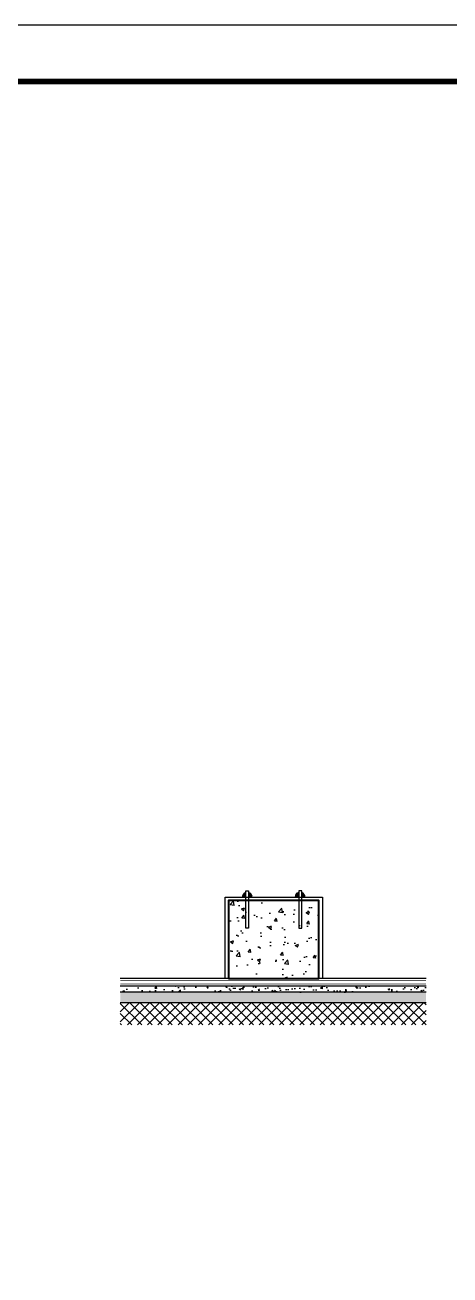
# Model space of a CAD drawing. Extents: x -518115 to 389031, y -231062 to 1628073.
# Drawn here: x 13337 to 15217, y 931102 to 936632 of the extents above; entities that cross this region are included whole.
import ezdxf

# ---------------------------------------------------------------- set-up
doc = ezdxf.new("R2010")
doc.units = 0
doc.header["$LTSCALE"] = 1000
doc.header["$MEASUREMENT"] = 0
doc.linetypes.add('DASH', pattern=[0.35, 0.25, -0.1])
doc.layers.add('PUB_HACTH', color=252, linetype='Continuous')
doc.layers.add('图框', color=140, linetype='Continuous')
doc.layers.add('WALL', color=9, linetype='Continuous', lineweight=40)
doc.layers.add('yichutu', color=7, linetype='Continuous', true_color=0xffffff, plot=False)
pattern_1 = [(45, (-2327624.0756, 942066.1986), (-2.806330038, 2.806330038), []), (135, (-2327624.0756, 942066.1986), (-2.806330038, -2.806330038), [])]

# ---------------------------------------------------------------- blocks, each defined once
blk = doc.blocks.new('yct-841-594-84100-59399.9999999999-100-1000.0')
at = {"layer": 'yichutu', "color": 7, "true_color": 0xffffff}
blk.add_lwpolyline([(0, 0), (0, 59400), (84100, 59400), (84100, 0)], close=True, dxfattribs=at)
blk = doc.blocks.new('A$C72245D93')
at = {"layer": '图框'}
blk.add_lwpolyline([(0, 0), (21025, 0), (21025, -14850), (0, -14850)], close=True, dxfattribs=at)
blk.add_lwpolyline([(0, 0), (21025, 0), (21025, -14850), (0, -14850)], close=True, dxfattribs=at)
at = {"layer": '图框', "const_width": 25}
blk.add_lwpolyline([(20775, -14600), (20775, -250), (625, -250), (625, -14600)], close=True, dxfattribs=at)

msp = doc.modelspace()

# ---------------------------------------------------------------- hatches: boundary and pattern name
at = {"layer": 'PUB_HACTH', "ltscale": 0.8}
h = msp.add_hatch(dxfattribs=at)
h.set_pattern_fill('ANSI37', color=256, scale=2.5)
h.set_pattern_definition(pattern_1)
h.paths.add_polyline_path([(14325.9, 932794.4), (14325.9, 932773.2), (14341.9, 932773.2, 0.335437)])
h.paths.add_polyline_path([(14312.9, 932794.1, 0.322254), (14297.9, 932773.2), (14312.9, 932773.2)])
h = msp.add_hatch(dxfattribs=at)
h.set_pattern_fill('ANSI37', color=256, scale=2.5)
h.set_pattern_definition(pattern_1)
h.paths.add_polyline_path([(14547.9, 932794.4), (14547.9, 932773.2), (14531.9, 932773.2, -0.335437)])
h.paths.add_polyline_path([(14560.9, 932794.1, -0.322254), (14575.9, 932773.2), (14560.9, 932773.2)])
h = msp.add_hatch(dxfattribs=at)
h.set_pattern_fill('混凝土', color=256, scale=20)
h.set_pattern_definition([(50, (-2327624.08, 942051.2), (143.4520365, -12.550427), [15, -165]), (355, (-2327624.08, 942051.2), (-27.750267, 150.438427), [12, -132]), (100.4514, (-2327612.12, 942050.15), (115.701876, 137.8879084), [12.748038, -140.228422]), (46.1842, (-2327624.08, 942091.2), (213.44821, -33.103803), [22.5, -247.5]), (96.6356, (-2327606.29, 942088.44), (186.932541, 194.823574), [19.122058, -210.3426]), (351.1842, (-2327624.08, 942091.2), (186.93239, 194.82372), [18, -198]), (21, (-2327604.08, 942081.2), (119.3814104, -80.523778), [15, -165]), (326, (-2327604.08, 942081.2), (48.663066, 145.030009), [12, -132]), (71.4514, (-2327594.13, 942074.49), (168.044526, 64.506099), [12.748038, -140.228422]), (37.5, (-2327624.076, 942051.2), (2.4319711, 66.5787708), [0, -130.4, 0, -134, 0, -132.5]), (7.5, (-2327624.076, 942051.2), (52.6139075, 78.8823424), [0, -76.4, 0, -127.4, 0, -50.5]), (327.5, (-2327668.676, 942051.2), (106.7644872, -4.5109743), [0, -50, 0, -156, 0, -207]), (317.5, (-2327688.68, 942051.2), (116.637234, 20.0209965), [0, -65, 0, -103.6, 0, -147])])
h.paths.add_polyline_path([(14236.9, 932414.1), (14636.9, 932414.1), (14636.9, 932758.2), (14236.9, 932758.2)])
h = msp.add_hatch(dxfattribs=at)
h.set_pattern_fill('混凝土', color=256, scale=10)
h.set_pattern_definition([(50, (-2324435.076, 942051.2), (71.7260183, -6.2752135), [7.5, -82.5]), (355, (-2324435.076, 942051.2), (-13.8751334, 75.2192134), [6, -66]), (100.4514, (-2324429.1, 942050.676), (57.8509382, 68.9439542), [6.374019, -70.1142112]), (46.1842, (-2324435.08, 942071.2), (106.724105, -16.5519014), [11.25, -123.75]), (96.6356, (-2324426.18, 942069.82), (93.4662706, 97.411787), [9.561029, -105.1713]), (351.1842, (-2324435.08, 942071.2), (93.4661945, 97.41186), [9, -99]), (21, (-2324425.076, 942066.2), (59.6907052, -40.261889), [7.5, -82.5]), (326, (-2324425.076, 942066.2), (24.3315332, 72.5150045), [6, -66]), (71.4514, (-2324420.1, 942062.84), (84.0222629, 32.2530497), [6.374019, -70.1142112]), (37.5, (-2324435.076, 942051.199), (1.21598553, 33.28938538), [0, -65.2, 0, -67, 0, -66.25]), (7.5, (-2324435.076, 942051.2), (26.30695374, 39.4411712), [0, -38.2, 0, -63.7, 0, -25.25]), (327.5, (-2324457.376, 942051.199), (53.38224362, -2.25548717), [0, -25, 0, -78, 0, -103.5]), (317.5, (-2324467.376, 942051.2), (58.3186169, 10.0104982), [0, -32.5, 0, -51.8, 0, -73.5])])
h.paths.add_polyline_path([(15110.9, 932353.9), (15110.9, 932380.2)], flags=17)
h.paths.add_polyline_path([(15110.9, 932353.9), (15110.9, 932380.2), (13757.9, 932380.2), (13757.9, 932353.9)])
h = msp.add_hatch(dxfattribs=at)
h.set_pattern_fill('加气混凝土', color=256, scale=10)
h.set_pattern_definition([(0, (-2324399.68, 942014.6), (60, 120), [0, -120]), (0, (-2324469.88, 941998.4), (60, 120), [0, -120]), (0, (-2324430.88, 941997.2), (60, 120), [0, -120]), (0, (-2324388.28, 942032.6), (60, 120), [0, -120]), (0, (-2324438.08, 941991.2), (60, 120), [0, -120]), (0, (-2324376.28, 942108.2), (60, 120), [0, -120]), (0, (-2324412.88, 942098.6), (60, 120), [0, -120]), (0, (-2324393.68, 942083.6), (60, 120), [0, -120]), (0, (-2324491.48, 942081.2), (60, 120), [0, -120]), (0, (-2324432.68, 942075.8), (60, 120), [0, -120]), (0, (-2324455.48, 942045.2), (60, 120), [0, -120]), (0, (-2324454.28, 942000.2), (60, 120), [0, -120]), (0, (-2324409.28, 941995.4), (60, 120), [0, -120]), (0, (-2324376.28, 942048.2), (60, 120), [0, -120]), (0, (-2324488.48, 942029.6), (60, 120), [0, -120]), (0, (-2324478.28, 942050), (60, 120), [0, -120]), (0, (-2324431.48, 942041.6), (60, 120), [0, -120]), (0, (-2324448.28, 942024.2), (60, 120), [0, -120]), (0, (-2324457.88, 942063.8), (60, 120), [0, -120]), (0, (-2324442.88, 942108.8), (60, 120), [0, -120]), (0, (-2324483.68, 942004.4), (60, 120), [0, -120]), (0, (-2324417.68, 942084.2), (60, 120), [0, -120]), (0, (-2324473.48, 942086), (60, 120), [0, -120]), (0, (-2324483.08, 942101.6), (60, 120), [0, -120]), (130.601294, (-2324383.647, 942070.627), (-299.999996686, 360.000001574), [5.268311, -2207.4222]), (18.4349488, (-2324392.218, 942072.913), (299.9999989, 119.99999911), [5.421048, -753.52558]), (90, (-2324392.22, 942067.77), (60, 120), [5.142857, -234.85713]), (161.565051, (-2324387.076, 942066.056), (-300.00000151, 119.99999105), [5.421048, -753.52558]), (53.1301023, (-2324387.076, 942066.056), (60.00000011, 119.99999994), [5.714286, -594.2857]), (135, (-2324382.504, 942004.913), (-60.00000725, 119.9999919), [4.848732, -334.56252]), (45, (-2324389.36, 942004.913), (59.9999996, 119.9999995), [4.848732, -334.56252]), (135, (-2324385.933, 942001.484), (-60.00000725, 119.9999919), [4.848732, -334.56252]), (45, (-2324385.933, 942001.484), (59.9999996, 119.9999995), [4.848732, -334.56252]), (116.565051, (-2324440.22, 942085.48), (-1.04e-05, 239.9999935), [6.388765, -127.7753]), (180, (-2324443.08, 942091.2), (-60, 120), [6.857143, -113.14285]), (63.434949, (-2324452.79, 942085.48), (5e-07, 239.999999), [6.388765, -127.7753]), (116.565051, (-2324449.93, 942079.77), (-1.04e-05, 239.9999935), [6.388765, -127.7753]), (0, (-2324449.93, 942079.77), (60, 120), [6.857143, -113.14285]), (63.434949, (-2324443.08, 942079.77), (5e-07, 239.999999), [6.388765, -127.7753]), (107.102728, (-2324395.0756, 942044.913), (-179.9999931185, 600.000000968), [7.772269, -3256.5805]), (143.972626, (-2324397.361, 942052.341), (-1139.999985548, 839.99999905), [7.772269, -1624.404]), (180, (-2324403.65, 942056.91), (-60, 120), [7.428571, -112.57142]), (36.0273733, (-2324417.361, 942052.341), (1139.999991575, 839.999990944), [7.772269, -1624.404]), (71.5650511, (-2324419.647, 942045.484), (180.00000092, 599.99999897), [7.228063, -751.71856]), (107.102728, (-2324417.3613, 942038.0557), (-179.9999931185, 600.000000968), [7.772269, -3256.5805]), (143.972626, (-2324411.076, 942033.484), (-1139.999985548, 839.99999905), [7.772269, -1624.404]), (0, (-2324411.08, 942033.48), (60, 120), [7.428571, -112.57142]), (36.0273733, (-2324403.647, 942033.484), (1139.999991575, 839.999990944), [7.772269, -1624.404]), (71.5650511, (-2324397.361, 942038.056), (180.00000092, 599.99999897), [7.228063, -751.71856]), (150.255118, (-2324393.933, 942100.913), (-180.00000043, 119.99999851), [4.607004, -962.86392]), (90, (-2324397.93, 942098.63), (60, 120), [4.571429, -235.42855]), (29.7448813, (-2324397.933, 942098.627), (180.00000011, 119.99999944), [4.607004, -962.86392]), (116.565051, (-2324421.93, 942015.77), (-1.04e-05, 239.9999935), [6.388765, -127.7753]), (168.690067, (-2324424.79, 942021.484), (-540.0000004, 119.99999699), [5.827451, -1217.9371]), (41.1859251, (-2324435.0756, 942018.627), (1499.999990912, 1319.999988458), [6.074369, -2545.1604]), (90, (-2324435.076, 942012.91), (60, 120), [5.714286, -234.2857]), (138.814074, (-2324430.504, 942008.913), (-1499.999973338, 1320.000008407), [6.074369, -2545.1604]), (16.6992442, (-2324430.504, 942008.913), (1979.999985103, 599.999993716), [5.96589, -2499.7075]), (60.9453959, (-2324424.79, 942010.627), (59.999999841, 119.999998939), [5.883217, -2465.0679]), (109.983106, (-2324472.2185, 942066.0557), (-300.00000113, 839.999997777), [6.6884004, -2802.4395]), (155.556045, (-2324474.504, 942072.3414), (-780.000002973, 359.999992521), [6.904597, -2893.0263]), (24.4439547, (-2324487.0756, 942072.3414), (780.000000389, 359.999998268), [6.904597, -2893.0263]), (70.0168934, (-2324489.3613, 942066.0557), (300.000000904, 839.999997916), [6.6884004, -2802.4395]), (109.983106, (-2324487.0756, 942059.77), (-300.00000113, 839.999997777), [6.6884004, -2802.4395]), (160.016893, (-2324480.79, 942057.484), (-300.000000176, 119.999994533), [6.6884004, -1397.8755]), (19.9831065, (-2324480.79, 942057.484), (299.999998353, 119.99999981), [6.6884004, -1397.8755]), (70.0168934, (-2324474.504, 942059.77), (300.000000904, 839.999997916), [6.6884004, -2802.4395]), (122.005383, (-2324427.647, 942055.199), (-60.00000805, 119.999993874), [5.3908464, -1126.6868]), (18.4349488, (-2324435.647, 942058.056), (299.9999989, 119.99999911), [5.421048, -753.52558]), (90, (-2324435.65, 942052.91), (60, 120), [5.142857, -234.85713]), (161.565051, (-2324430.504, 942051.199), (-300.00000151, 119.99999105), [5.421048, -753.52558]), (54.4623222, (-2324430.504, 942051.1986), (419.999999391, 599.999999101), [4.915614, -2059.6423]), (116.565051, (-2324462.5, 942026.06), (-1.04e-05, 239.9999935), [6.388765, -127.7753]), (180, (-2324465.36, 942031.77), (-60, 120), [6.285714, -113.71428]), (59.0362434, (-2324475.076, 942026.056), (60.000000195, 119.999999418), [6.6639456, -1392.7644]), (120.963756, (-2324471.647, 942020.341), (-60.0000082, 119.99999449), [6.6639456, -1392.7644]), (0, (-2324471.65, 942020.34), (60, 120), [6.285714, -113.71428]), (63.434949, (-2324465.36, 942020.34), (5e-07, 239.999999), [6.388765, -127.7753])])
h.paths.add_polyline_path([(15110.9, 932306.2), (15110.9, 932353.9)], flags=17)
h.paths.add_polyline_path([(15110.9, 932306.2), (15110.9, 932353.9), (13757.9, 932353.9), (13757.9, 932306.2)])
h = msp.add_hatch(dxfattribs=at)
h.set_pattern_fill('ANSI37', color=256, scale=20)
h.set_pattern_definition([(45, (-2324435.076, 942051.2), (-22.4506403, 22.4506403), []), (135, (-2324435.076, 942051.2), (-22.4506403, -22.4506403), [])])
h.paths.add_polyline_path([(15110.9, 932208.2), (15110.9, 932306.2), (13757.9, 932306.2), (13757.9, 932208.2)])

# ---------------------------------------------------------------- linework, layer by layer
for points in [[(14312.9, 932802.2), (14325.9, 932802.2), (14325.9, 932637.2), (14312.9, 932636.2)], [(14560.9, 932802.2), (14547.9, 932802.2), (14547.9, 932637.2), (14560.9, 932636.2)]]:
    msp.add_lwpolyline(points, close=True, dxfattribs=at)
for points in [[(14221.9, 932414.1), (14221.9, 932773.2), (14651.9, 932773.2), (14651.9, 932414.1)], [(15110.9, 932414.1), (13757.9, 932414.1)], [(15110.9, 932380.2), (13757.9, 932380.2)], [(15110.9, 932353.9), (13757.9, 932353.9)], [(15110.9, 932306.2), (13757.9, 932306.2)]]:
    msp.add_lwpolyline(points, dxfattribs=at)
at = {"layer": 'PUB_HACTH', "linetype": 'DASH', "const_width": 3}
for points in [[(13757.9, 932405.2), (15110.9, 932405.2)], [(13757.9, 932390.2), (15110.9, 932390.2)]]:
    msp.add_lwpolyline(points, dxfattribs=at)
at = {"layer": 'PUB_HACTH', "ltscale": 0.8}
for centre, start, end in [((14319.9, 932773.2), 108.553, 180), ((14319.9, 932773.2), 0, 74.1734), ((14553.9, 932773.2), 105.8266, 180), ((14553.9, 932773.2), 0, 71.447)]:
    msp.add_arc(centre, 22, start, end, dxfattribs=at)
at = {"layer": 'WALL', "color": 2}
msp.add_lwpolyline([(14236.9, 932414.1), (14636.9, 932414.1), (14636.9, 932758.2), (14236.9, 932758.2)], close=True, dxfattribs=at)

# ---------------------------------------------------------------- block references
msp.add_blockref('A$C72245D93', (-985.9, 936632.1))
at = {"layer": 'yichutu', "xscale": 0.25, "yscale": 0.25, "zscale": 0.25}
msp.add_blockref('yct-841-594-84100-59399.9999999999-100-1000.0', (-985.9, 921782.1), dxfattribs=at)

doc.saveas('drawing.dxf')
